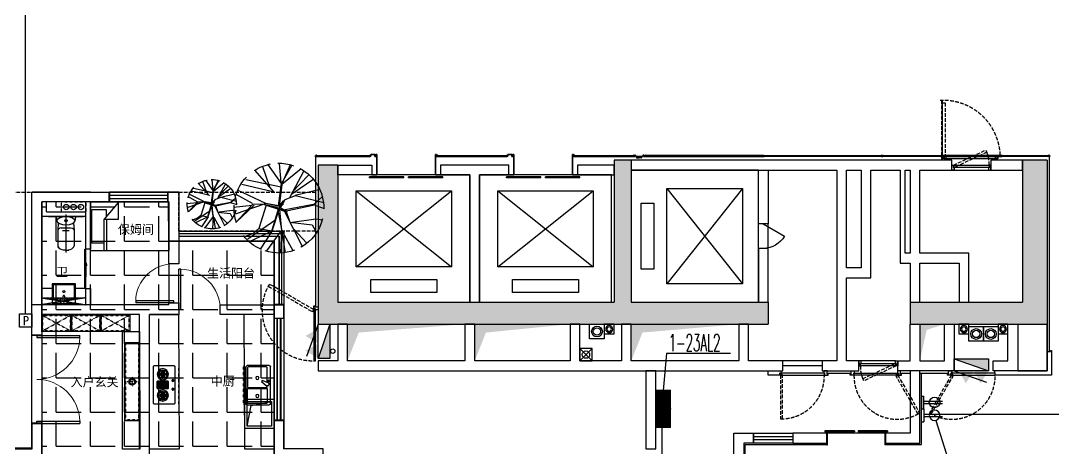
# Model space of a CAD drawing. Extents: x -284868 to 304789, y -137694 to 137894.
# Drawn here: x 62690 to 83798, y -21180 to -12440 of the extents above; entities that cross this region are included whole.
import ezdxf
from ezdxf.enums import TextEntityAlignment as Align

# ---------------------------------------------------------------- set-up
doc = ezdxf.new("R2010")
doc.units = 0
for name, pattern in [('AX-COMP-140B（200）$0$1#comfort_plan$0$DASH', [0.35, 0.25, -0.1]), ('AX-COMP-140B（200）$0$DASH', [0.35, 0.25, -0.1]), ('AX-CORE160-Fur$0$DASH', [0.35, 0.25, -0.1]), ('DASH', [0.35, 0.25, -0.1])]:
    doc.linetypes.add(name, pattern=pattern)
doc.layers.get('0').update_dxf_attribs({"linetype": 'CONTINUOUS'})
for name, color, linetype in [('0-墙', 4, 'CONTINUOUS'), ('0-底图', 251, 'CONTINUOUS'), ('0-建筑柱体', 251, 'CONTINUOUS'), ('0-消防栓(给排水)', 9, 'CONTINUOUS'), ('0-电梯', 3, 'CONTINUOUS'), ('0-窗', 11, 'CONTINUOUS'), ('0-非设计区域', 251, 'CONTINUOUS'), ('EM-插座', 240, 'CONTINUOUS'), ('EQUIP-箱柜', 3, 'CONTINUOUS'), ('P-完成面', 42, 'CONTINUOUS'), ('P-平面家具', 3, 'CONTINUOUS'), ('P-平面栏杆', 3, 'CONTINUOUS'), ('P-平面植物', 251, 'CONTINUOUS'), ('P-门扇', 6, 'CONTINUOUS'), ('TEXT_照明_回路标注', 41, 'CONTINUOUS'), ('WIRE-照明', 130, 'CONTINUOUS')]:
    doc.layers.add(name, color=color, linetype=linetype)
doc.styles.add('20091229Typical Floor GP$0$宋体', font='', dxfattribs={"height": 2.5})
doc.styles.add('_TCH_DYN', font='')
doc.styles.add('_TEL_DIM', font='SIMPLEX', dxfattribs={"width": 0.8, "height": 3.5, "bigfont": 'HZTXT'})
doc.styles.add('AX-COMP-140B（200）$0$zz-0', font='')
doc.styles.add('HZ_e', font='simplex.shx', dxfattribs={"width": 0.8, "bigfont": 'hztxt.shx'})
doc.styles.add('宋体', font='')
doc.styles.get('20091229Typical Floor GP$0$宋体').set_extended_font_data('SimSun')
doc.styles.get('_TCH_DYN').set_extended_font_data('SimSun')
doc.styles.get('AX-COMP-140B（200）$0$zz-0').set_extended_font_data('SimHei')
doc.styles.get('宋体').set_extended_font_data('SimSun')

# ---------------------------------------------------------------- blocks, each defined once
blk = doc.blocks.new('*U154')
for p, q in [((-600, 280), (350, 280)), ((-600, 280), (-600, -70)), ((-200, 206), (-200, 237)), ((-200, 237), (-190, 237)), ((-190, 206), (-190, 237)), ((-60, 206), (-60, 237)), ((-50, 237), (-60, 237)), ((-50, 206), (-50, 237)), ((350, 280), (350, -70)), ((-140, 150), (-355, 150)), ((-355, 150), (-355, -150)), ((-200, 206), (-232, 206)), ((-232, 206), (-232, 196)), ((-200, 196), (-232, 196)), ((-200, 196), (-200, 165)), ((-200, 165), (-190, 165)), ((-190, 206), (-159, 206)), ((-190, 196), (-159, 196)), ((-190, 196), (-190, 165)), ((-159, 206), (-159, 196)), ((105, 150), (-110, 150)), ((-60, 206), (-91, 206)), ((-91, 206), (-91, 196)), ((-60, 196), (-91, 196)), ((-60, 196), (-60, 165)), ((-50, 165), (-60, 165)), ((-50, 206), (-18, 206)), ((-50, 196), (-18, 196)), ((-50, 196), (-50, 165)), ((-18, 206), (-18, 196)), ((105, -150), (105, 150)), ((-600, -70), (-375, -70)), ((-355, -150), (105, -150)), ((125, -70), (350, -70))]:
    blk.add_line(p, q)
at = {"linetype": 'AX-COMP-140B（200）$0$1#comfort_plan$0$DASH'}
for p, q in [((350, 130), (-600, 280)), ((-600, 130), (350, 280)), ((350, 130), (-600, 130))]:
    blk.add_line(p, q, dxfattribs=at)
at = {"linetype": 'AX-COMP-140B（200）$0$DASH'}
for p, q in [((-139, 96), (-139, 205)), ((-111, 205), (-111, 96))]:
    blk.add_line(p, q, dxfattribs=at)
blk.add_lwpolyline([(-375, -170), (125, -170), (125, 250), (-375, 250)], close=True)
blk.add_circle((-125, -2), 21.4)
for centre, start, end in [((-195, 201), 107.0027, 162.9973), ((-195, 201), 197.0027, 252.9973), ((-195, 201), 17.0027, 72.9973), ((-195, 201), 287.0027, 342.9973), ((-55, 201), 107.0027, 162.9973), ((-55, 201), 197.0027, 252.9973), ((-55, 201), 17.0027, 72.9973), ((-55, 201), 287.0027, 342.9973)]:
    blk.add_arc(centre, 17.1, start, end, dxfattribs=at)
for centre, radius, start, end in [((-125, 201), 20, 315.9573, 224.0427), ((-125, 205), 14.4, 0, 180), ((-125, 94), 14.5, 173.574, 6.426)]:
    blk.add_arc(centre, radius, start, end)
blk = doc.blocks.new('SERGSERGSERG')
for points in [[(0, -600), (0, 0), (600, 0), (600, -600)], [(50, -550), (50, -50), (550, -50), (550, -550)]]:
    blk.add_lwpolyline(points, close=True)
blk.add_lwpolyline([(50, -550), (133, -130), (550, -50)])
blk = doc.blocks.new('1110000110023AX-COMP-140B（200）$0$111110111022110811071652CDX卫生间立管047060')
at = {"linetype": 'AX-COMP-140B（200）$0$1#comfort_plan$0$DASH', "ltscale": 0.2}
for p, q in [((-250, 105), (250, 105)), ((-250, 105), (-250, -95)), ((250, 105), (250, -95)), ((-250, -95), (250, -95))]:
    blk.add_line(p, q, dxfattribs=at)
for centre in [(-150, 0), (0, 0), (150, 0)]:
    blk.add_circle(centre, 55)
blk = doc.blocks.new('*U316')
for p, q in [((600, 80), (600, 280)), ((700, -20), (700, 280)), ((600, 80), (-200, 80)), ((-200, -20), (700, -20))]:
    blk.add_line(p, q)
at = {"extrusion": (0, 0, -1), "zscale": -1}
blk.add_blockref('1110000110023AX-COMP-140B（200）$0$111110111022110811071652CDX卫生间立管047060', (-50, 175), dxfattribs=at)
blk = doc.blocks.new('*U160')
for p, q in [((-375, 280), (375, 280)), ((-175, -351), (-175, -385)), ((0, -440), (-60, -440)), ((0, -440), (60, -440))]:
    blk.add_line(p, q)
at = {"ltscale": 10}
for p, q in [((-208, 269), (-194, 185)), ((-198, 280), (198, 280)), ((0, 327), (0, -496)), ((208, 269), (194, 185)), ((-166, 145), (-175, -11)), ((-100, 40), (100, 40)), ((0, 26), (0, -64)), ((166, 145), (175, -11)), ((-175, -12), (-175, -351)), ((-72, -19), (72, -19)), ((-44, -19), (44, -19)), ((175, -12), (175, -351))]:
    blk.add_line(p, q, dxfattribs=at)
for points in [[(-175, -385, 10, 0, 0), (-175, -297, 10, 10, 0)], [(175, -385, 10, 0, 0), (175, -297, 10, 10, 0)]]:
    blk.add_lwpolyline(points, format="xyseb")
blk.add_circle((0, 191), 22.8, dxfattribs=at)
for centre, start, end in [((-198, 270), 90, 184.8886), ((198, 270), 355.1114, 90)]:
    blk.add_arc(centre, 10.4, start, end, dxfattribs=at)
at = {"ltscale": 10, "extrusion": (0, 0, -1)}
for centre, major_axis, ratio, start_param, end_param in [((0, 191), (195, 0), 0.456392, 3.141593, 6.283185), ((1, -12), (-175, 3), 0.369842, 2.169272, 3.218057)]:
    blk.add_ellipse(centre, major_axis=major_axis, ratio=ratio, start_param=start_param, end_param=end_param, dxfattribs=at)
at = {"ltscale": 10}
for centre, major_axis, ratio, start_param, end_param in [((0, 191), (195, 0), 0.456392, 3.141593, 6.283185), ((-1, -12), (175, 3), 0.369842, 2.169272, 3.218057), ((0, -351), (-175, 0), 0.507463, 0, 3.141593)]:
    blk.add_ellipse(centre, major_axis=major_axis, ratio=ratio, start_param=start_param, end_param=end_param, dxfattribs=at)
blk = doc.blocks.new('*U169')
at = {"linetype": 'AX-CORE160-Fur$0$DASH', "ltscale": 0.2}
for p, q in [((20, -330), (580, -20)), ((20, -20), (580, -330)), ((620, -330), (1180, -20)), ((620, -20), (1180, -330)), ((1220, -330), (1780, -20)), ((1220, -20), (1780, -330))]:
    blk.add_line(p, q, dxfattribs=at)
for points in [[(0, 0), (600, 0), (600, -350), (0, -350)], [(600, 0), (1200, 0), (1200, -350), (600, -350)], [(1200, 0), (1800, 0), (1800, -350), (1200, -350)]]:
    blk.add_lwpolyline(points, close=True)
for points in [[(20, -20), (580, -20), (580, -330), (20, -330)], [(620, -20), (1180, -20), (1180, -330), (620, -330)], [(1220, -20), (1780, -20), (1780, -330), (1220, -330)]]:
    blk.add_lwpolyline(points, close=True, dxfattribs=at)
blk = doc.blocks.new('*U170')
blk.add_lwpolyline([(0, 0), (1600, 0), (1600, -300), (0, -300)], close=True)
at = {"linetype": 'AX-CORE160-Fur$0$DASH', "ltscale": 0.2}
blk.add_lwpolyline([(20, -20), (1580, -20), (1580, -280), (20, -280)], close=True, dxfattribs=at)
at = {"linetype": 'AX-CORE160-Fur$0$DASH', "ltscale": 0.1}
for points in [[(700, -150), (900, -150)], [(700, -150), (900, -150)], [(800, -50), (800, -250)]]:
    blk.add_lwpolyline(points, dxfattribs=at)
for radius in [70, 50]:
    blk.add_circle((800, -150), radius)
blk = doc.blocks.new('AX-COMP-140B（200）$0$111110111022110811071652CDX双盆洗菜盆')
for p, q in [((-400, 75), (-400, 525)), ((-375, 550), (375, 550)), ((76, 366), (-10, 471)), ((14, 518), (-3, 508)), ((50, 505), (98, 379)), ((400, 525), (400, 75)), ((98, 379), (76, 366)), ((-375, 50), (375, 50)), ((363, 50), (-363, 50))]:
    blk.add_line(p, q)
at = {"linetype": 'AX-COMP-140B（200）$0$DASH', "ltscale": 0.3}
blk.add_line((-400, 0), (400, 0), dxfattribs=at)
blk.add_lwpolyline([(-68, 482), (-349, 482, 0.414214), (-374, 457), (-374, 106, 0.414214), (-349, 81), (-68, 81)], format="xyb", close=True)
blk.add_lwpolyline([(59, 482), (351, 482, -0.414214), (376, 457), (376, 104, -0.414214), (351, 79), (-47, 79), (-47, 482), (-15, 482)], format="xyb")
for centre, radius in [((87, 515), 17.5), ((-219, 283), 31.2), ((149, 281), 31.2)]:
    blk.add_circle(centre, radius)
for centre, start, end in [((-375, 525), 90, 180), ((9, 486), 120, 219.4623), ((27, 496), 20.5377, 120), ((375, 525), 0, 90), ((-375, 75), 180, 270), ((375, 75), 270, 0)]:
    blk.add_arc(centre, 25, start, end)
blk = doc.blocks.new('*U130')
blk.add_blockref('AX-COMP-140B（200）$0$111110111022110811071652CDX双盆洗菜盆', (0, -525))
blk = doc.blocks.new('AX-COMP-140B（200）$0$111110111022110811071652CDX双头炉灶')
for points in [[(-108, 120, 1), (-108, 117, 1)], [(-101, 132, 1), (-104, 132, 1)], [(102, 133, 1), (102, 130, 1)], [(109, 119, 1), (106, 119, 1)]]:
    blk.add_hatch(color=256).paths.add_polyline_path(points)
for p, q in [((-74, 424), (74, 424)), ((-303, 375), (-239, 338)), ((-303, 276), (-239, 313)), ((-243, 341), (-298, 373)), ((-243, 311), (-298, 279)), ((-297, 336), (-297, 316)), ((-290, 367), (-290, 284)), ((-259, 406), (-259, 406)), ((-259, 406), (-239, 406)), ((-259, 399), (-175, 399)), ((-259, 253), (-175, 253)), ((-259, 245), (-239, 245)), ((-239, 349), (-226, 356)), ((-230, 335), (-239, 349)), ((-230, 316), (-239, 303)), ((-226, 295), (-239, 303)), ((-225, 339), (-232, 352)), ((-225, 312), (-232, 299)), ((-219, 341), (-226, 356)), ((-219, 310), (-226, 295)), ((-217, 356), (-217, 419)), ((-217, 295), (-217, 232)), ((-203, 332), (-186, 333)), ((-203, 319), (-186, 318)), ((-201, 326), (-186, 326)), ((-175, 406), (-195, 406)), ((-131, 375), (-195, 338)), ((-131, 276), (-195, 313)), ((-175, 245), (-195, 245)), ((-191, 341), (-136, 373)), ((-191, 311), (-136, 279)), ((-186, 333), (-186, 318)), ((-175, 245), (-175, 245)), ((-144, 367), (-144, 284)), ((-137, 336), (-137, 316)), ((-74, 422), (74, 422)), ((-74, 400), (74, 400)), ((-74, 398), (74, 398)), ((-74, 377), (74, 377)), ((-74, 375), (74, 375)), ((-74, 354), (74, 354)), ((-74, 351), (74, 351)), ((-74, 330), (74, 330)), ((-74, 328), (74, 328)), ((-74, 307), (74, 307)), ((-74, 305), (74, 305)), ((-74, 283), (74, 283)), ((-74, 281), (74, 281)), ((-74, 260), (74, 260)), ((-74, 258), (74, 258)), ((-74, 236), (74, 236)), ((-74, 234), (74, 234)), ((131, 375), (195, 338)), ((131, 276), (195, 313)), ((191, 341), (136, 373)), ((191, 311), (136, 279)), ((137, 336), (137, 316)), ((144, 367), (144, 284)), ((175, 406), (195, 406)), ((259, 399), (175, 399)), ((259, 253), (175, 253)), ((175, 245), (175, 245)), ((175, 245), (195, 245)), ((186, 333), (186, 318)), ((203, 332), (186, 333)), ((201, 326), (186, 326)), ((203, 319), (186, 318)), ((217, 356), (217, 419)), ((217, 295), (217, 232)), ((219, 341), (226, 356)), ((219, 310), (226, 295)), ((225, 339), (232, 352)), ((225, 312), (232, 299)), ((239, 349), (226, 356)), ((226, 295), (239, 303)), ((230, 335), (239, 349)), ((230, 316), (239, 303)), ((259, 406), (239, 406)), ((303, 375), (239, 338)), ((303, 276), (239, 313)), ((259, 245), (239, 245)), ((243, 341), (298, 373)), ((243, 311), (298, 279)), ((259, 406), (259, 406)), ((290, 367), (290, 284)), ((297, 336), (297, 316))]:
    blk.add_line(p, q)
at = {"linetype": 'AX-COMP-140B（200）$0$DASH', "ltscale": 0.3}
blk.add_line((386, 0), (-386, 0), dxfattribs=at)
for points in [[(-365, 75, -0.414214), (-386, 96), (-386, 504, -0.414214), (-365, 525), (365, 525, -0.414214), (386, 504), (386, 96, -0.414214), (365, 75)], [(-77, 429, -0.414214), (-60, 446), (60, 446, -0.414214), (77, 429), (77, 229, -0.414214), (60, 212), (-60, 212, -0.414214), (-77, 229)], [(-74, 429, -0.414214), (-60, 444), (60, 444, -0.414214), (74, 429), (74, 229, -0.414214), (60, 214), (-60, 214, -0.414214), (-74, 229)], [(-91, 101), (-91, 136, -1), (-87, 136), (-87, 101, -1)], [(91, 101), (91, 136, 1), (87, 136), (87, 101, 1)]]:
    blk.add_lwpolyline(points, format="xyb", close=True)
at = {"const_width": 1.04}
for points in [[(-243, 341), (-298, 373)], [(-243, 311), (-298, 279)], [(-217, 356), (-217, 419)], [(-217, 295), (-217, 232)], [(-191, 341), (-136, 373)], [(-191, 311), (-136, 279)], [(191, 341), (136, 373)], [(191, 311), (136, 279)], [(217, 356), (217, 419)], [(217, 295), (217, 232)], [(243, 341), (298, 373)], [(243, 311), (298, 279)]]:
    blk.add_lwpolyline(points, dxfattribs=at)
for points in [[(-217, 341, -1), (-217, 310, -1), (-217, 341, -1)], [(217, 341, 1), (217, 310, 1), (217, 341, 1)]]:
    blk.add_lwpolyline(points, format="xyb", dxfattribs=at)
for centre, radius in [((-217, 326), 114), ((-217, 326), 112), ((217, 326), 114), ((217, 326), 112), ((-217, 326), 52.1), ((-217, 326), 41.7), ((-217, 326), 38.6), ((-217, 326), 35.4), ((-217, 326), 15.6), ((217, 326), 52.1), ((217, 326), 41.7), ((217, 326), 38.6), ((217, 326), 35.4), ((217, 326), 15.6), ((-89, 119), 20.6), ((-108, 119), 1.53), ((-102, 132), 1.53), ((89, 119), 20.6), ((102, 132), 1.53), ((108, 119), 1.53)]:
    blk.add_circle(centre, radius)
for centre, radius, start, end in [((-259, 367), 38.6, 90, 180), ((-285, 369), 12.6, 189.6676, 246.0824), ((-288, 336), 9.33, 102.564, 181.686), ((-288, 315), 9.33, 178.3139, 257.436), ((-285, 282), 12.6, 113.9176, 170.3324), ((-259, 284), 38.6, 180, 270), ((-259, 367), 31.3, 90, 180), ((-259, 284), 31.3, 180, 270), ((-239, 397), 9.33, 12.564, 91.6861), ((-224, 338), 17.8, 95.7306, 144.2694), ((-224, 313), 17.8, 215.7306, 264.2694), ((-239, 255), 9.33, 268.3139, 347.436), ((-195, 397), 9.33, 88.3139, 167.436), ((-195, 255), 9.33, 192.564, 271.6861), ((-202, 326), 17.8, 335.7306, 24.2694), ((-175, 367), 38.6, 0, 90), ((-175, 367), 31.3, 0, 90), ((-175, 284), 31.3, 270, 0), ((-175, 284), 38.6, 270, 0), ((-149, 369), 12.6, 293.9176, 350.3324), ((-146, 336), 9.33, 358.314, 77.436), ((-146, 315), 9.33, 282.564, 1.6861), ((-149, 282), 12.6, 9.6676, 66.0824), ((175, 367), 38.6, 90, 180), ((149, 369), 12.6, 189.6676, 246.0824), ((146, 336), 9.33, 102.564, 181.686), ((146, 315), 9.33, 178.3139, 257.436), ((149, 282), 12.6, 113.9176, 170.3324), ((175, 284), 38.6, 180, 270), ((175, 367), 31.3, 90, 180), ((175, 284), 31.3, 180, 270), ((202, 326), 17.8, 155.7306, 204.2694), ((195, 397), 9.33, 12.564, 91.6861), ((195, 255), 9.33, 268.3139, 347.436), ((224, 338), 17.8, 35.7306, 84.2694), ((224, 313), 17.8, 275.7306, 324.2694), ((239, 397), 9.33, 88.3139, 167.436), ((239, 255), 9.33, 192.564, 271.6861), ((259, 367), 38.6, 0, 90), ((259, 367), 31.3, 0, 90), ((259, 284), 31.3, 270, 0), ((259, 284), 38.6, 270, 0), ((285, 369), 12.6, 293.9176, 350.3324), ((288, 336), 9.33, 358.314, 77.436), ((288, 315), 9.33, 282.564, 1.6861), ((285, 282), 12.6, 9.6676, 66.0824), ((-89, 119), 16.3, 97.4942, 262.5058), ((-89, 119), 16.3, 277.4942, 82.5058), ((89, 119), 16.3, 97.4942, 262.5058), ((89, 119), 16.3, 277.4942, 82.5058)]:
    blk.add_arc(centre, radius, start, end)
at = {"style": 'AX-COMP-140B（200）$0$zz-0', "flags": 9}
for tag in ['YSIZE', 'XSIZE']:
    blk.add_attdef(tag, (0, 525), '', height=0.533, dxfattribs=at)
blk = doc.blocks.new('*U128')
blk.add_blockref('AX-COMP-140B（200）$0$111110111022110811071652CDX双头炉灶', (0, -525))
blk = doc.blocks.new('$plan$00002359')
for p, q in [((157, -346), (157, -26)), ((157, -27), (846, -27)), ((846, -27), (846, -400)), ((0, -346), (645, -346)), ((645, -403), (0, -403)), ((996, -710), (645, -346)), ((645, -346), (645, -710)), ((846, -400), (697, -400)), ((645, -710), (996, -710))]:
    blk.add_line(p, q)
blk.add_lwpolyline([(1000, -2000), (0, -2000), (0, 0), (1000, 0)], close=True)
blk = doc.blocks.new('$WINLIB2D$00000001')
for points in [[(-0.5, 0.5), (-0.5, -0.5)], [(-0.5, 0.5), (0.5, 0.5)], [(0.5, -0.5), (0.5, 0.5)], [(0.5, 0.167), (-0.5, 0.167)], [(0.5, -0.167), (-0.5, -0.167)], [(-0.5, -0.5), (0.5, -0.5)]]:
    blk.add_lwpolyline(points)
blk = doc.blocks.new('$DorLib2D$00000129')
at = {"linetype": 'Continuous'}
for p, q in [((-0.5, 0.545), (-0.5, 0.687)), ((-0.5, 0.687), (0.5, 0.687)), ((0.5, 0.545), (-0.5, 0.545)), ((-0.5, 0.5), (-0.5, 0.545)), ((0.5, 0.687), (0.5, 0.545)), ((0.5, 0.5), (0.5, 0.545)), ((-0.2, 0.437), (0.158, 0.437)), ((0.08, 0.341), (0.08, 0.437)), ((0.158, 0.437), (0.08, 0.341))]:
    blk.add_line(p, q, dxfattribs=at)
blk = doc.blocks.new('$DorLib2D$00000001')
for p, q in [((0.45, 0.975), (0.5, 0.975)), ((0.45, 0), (0.45, 0.975)), ((0.5, 0), (0.5, 0.975)), ((0.5, 0), (0.45, 0))]:
    blk.add_line(p, q)
at = {"lineweight": 13}
blk.add_arc((0.475, 0), 0.975, 91.4693, 180, dxfattribs=at)
blk = doc.blocks.new('$DorLib2D$00000002')
for p, q in [((-0.5, 0), (-0.5, 0.4875)), ((-0.475, 0.4875), (-0.5, 0.4875)), ((-0.475, 0), (-0.475, 0.4875)), ((0.475, 0), (0.475, 0.4875)), ((0.475, 0.4875), (0.5, 0.4875)), ((0.5, 0), (0.5, 0.4875)), ((-0.5, 0), (-0.475, 0)), ((0.5, 0), (0.475, 0))]:
    blk.add_line(p, q)
at = {"lineweight": 13}
for centre, start, end in [((-0.4875, 0), 0, 88.53072), ((0.4875, 0), 91.46928, 180)]:
    blk.add_arc(centre, 0.4875, start, end, dxfattribs=at)
blk = doc.blocks.new('vrthr')
for p, q in [((213247, 282360), (212048, 282358)), ((212048, 279853), (212048, 282358)), ((213247, 282360), (213631, 282360)), ((213631, 282360), (213631, 282160)), ((214831, 282163), (214831, 282363)), ((214831, 282363), (215048, 282363)), ((215048, 282363), (215048, 280896)), ((213148, 282160), (212248, 282158)), ((212248, 279853), (212248, 282158)), ((213148, 281191), (213148, 282160)), ((213248, 282160), (213248, 281191)), ((213631, 282160), (213248, 282160)), ((214848, 282163), (214831, 282163)), ((214848, 280896), (214848, 282163)), ((213248, 281191), (213148, 281191)), ((215048, 280896), (214848, 280896)), ((213148, 280058), (213148, 280391)), ((213148, 280391), (213248, 280391)), ((213248, 280391), (213248, 280058)), ((214348, 280058), (212048, 280058)), ((212048, 279853), (212048, 280058)), ((213248, 280058), (213148, 280058)), ((214848, 280058), (214348, 280058)), ((214848, 280058), (214848, 280096)), ((214848, 280096), (215048, 280096)), ((215048, 280096), (215048, 280058)), ((215048, 280058), (215048, 279858)), ((215898, 279858), (215898, 280058)), ((215898, 280058), (217198, 280058)), ((212048, 279433), (212048, 279853)), ((214248, 279858), (212248, 279858)), ((212248, 279853), (212248, 279858)), ((212248, 279853), (212248, 279433)), ((214248, 277106), (214248, 279858)), ((214448, 276906), (214448, 279858)), ((214948, 279858), (214448, 279858)), ((215048, 279858), (214948, 279858)), ((216998, 279858), (215898, 279858)), ((212248, 279433), (212048, 279433)), ((212048, 277633, 0), (212048, 279433, 0)), ((212048, 277108), (212048, 277633)), ((212048, 277633), (212248, 277633)), ((212248, 277633), (212248, 277108))]:
    blk.add_line(p, q)
at = {"linetype": 'Continuous'}
for p, q in [((214848, 280896, 0), (214848, 280096, 0)), ((217198, 280058), (217198, 279779)), ((216998, 279779), (216998, 279858)), ((217198, 279779), (216998, 279779)), ((216998, 277008), (216998, 277696)), ((216998, 277696), (217198, 277696)), ((217198, 277696), (217198, 277108))]:
    blk.add_line(p, q, dxfattribs=at)
at = {"elevation": 0}
for points in [[(215048, 281563), (217198, 281562), (217198, 280058)], [(215048, 281513), (217148, 281512), (217148, 280058)], [(215048, 281463), (217098, 281462), (217098, 280058)], [(215048, 281363), (216998, 281362), (216998, 280058)], [(215041, 279858), (215054, 277106), (214448, 277106), (214448, 279858), (215048, 279858)], [(216997, 279858), (216997, 277106), (216397, 277106), (216384, 279858)]]:
    blk.add_lwpolyline(points, dxfattribs=at)
blk.add_lwpolyline([(213896, 279509), (214246, 279509), (214251, 277106), (213901, 277106)], close=True, dxfattribs=at)
for name, p, xscale, yscale, zscale, rotation in [('$WINLIB2D$00000001', (214231, 282262), 1200.000000000006, 200.0000000000007, 1200.000000000006, 180.1104236454829), ('$DorLib2D$00000129', (213198, 280791), 800.0000000000043, 100.0000000000005, 800.0000000000043, 90), ('$WINLIB2D$00000001', (217098, 278737), 2082.780918128163, 200.0000000000011, -2082.780918128163, 269.999717472706), ('$DorLib2D$00000002', (212148, 278533), -1800, 1800, 1800, 270.0000880478415)]:
    blk.add_blockref(name, p, dxfattribs=dict(xscale=xscale, yscale=yscale, zscale=zscale, rotation=rotation))
at = {"xscale": -1}
blk.add_blockref('*U316', (212948, 281880, 0), dxfattribs=at)
at = {"yscale": 0.8000354313272308, "rotation": 90}
blk.add_blockref('$plan$00002359', (213248, 281160, 0), dxfattribs=at)
at = {"extrusion": (-6.03939e-06, -1.06319e-19, 1), "xscale": 0.9500000000000007, "yscale": 0.9500000000000007, "zscale": 0.9500000000000007, "rotation": 359.9943994605343}
blk.add_blockref('*U160', (212743, 281594, -1), dxfattribs=at)
at = {"linetype": 'Continuous', "xscale": -800.0000000000043, "yscale": 800.0000000000043, "zscale": 800, "rotation": 90}
blk.add_blockref('$DorLib2D$00000001', (214948, 280496), dxfattribs=at)
at = {"linetype": 'Continuous', "xscale": -850, "yscale": 850, "zscale": 850}
blk.add_blockref('$DorLib2D$00000001', (215473, 279958), dxfattribs=at)
at = {"extrusion": (6.03939e-06, 1.06776e-19, 1), "xscale": 0.9500000000000001, "yscale": 0.9500000000000001, "zscale": 0.9500000000000001, "rotation": 179.9943994605339}
blk.add_blockref('*U154', (212580, 280324, 1), dxfattribs=at)
at = {"extrusion": (-6.03939e-06, -5.87203e-20, 1), "rotation": 0.02052867424478329}
blk.add_blockref('*U169', (212250, 279858, -1), dxfattribs=at)
at = {"extrusion": (-9.31736e-20, 6.03939e-06, 1), "rotation": 270.0205286742448}
blk.add_blockref('*U170', (214247, 279284, 2), dxfattribs=at)
at = {"extrusion": (2.11758e-20, 6.03939e-06, -1), "zscale": -1, "rotation": 269.9809295868919}
blk.add_blockref('*U128', (-214524, 278421, 2), dxfattribs=at)
at = {"extrusion": (4.06576e-20, -6.03939e-06, -1), "zscale": -1, "rotation": 89.98092958689192}
blk.add_blockref('*U130', (-216898, 278414, -2), dxfattribs=at)
blk.add_blockref('SERGSERGSERG', (216397, 278128, 0))
at = {"style": '_TCH_DYN'}
for s, p in [('保姆间', (213805, 281505, 0)), ('卫', (212541, 280639, 0)), ('生活阳台', (215627, 280613, 0)), ('入户玄关', (212837, 278388, 0)), ('中厨', (215702, 278406, 0))]:
    blk.add_text(s, height=180, dxfattribs=at).set_placement(p)
blk = doc.blocks.new('213r5467')
for p, q in [((-90909, -260063), (-90909, -260326)), ((-89559, -260063), (-90909, -260063)), ((-89559, -260326), (-89559, -260063)), ((-90909, -260326), (-89559, -260326)), ((-91209, -260588), (-91209, -262138)), ((-89259, -260588), (-91209, -260588)), ((-91209, -260588), (-89259, -262138)), ((-91209, -262138), (-89259, -260588)), ((-89259, -262138), (-89259, -260588)), ((-91209, -262138), (-89259, -262138))]:
    blk.add_line(p, q)
blk.add_lwpolyline([(-88884, -262463), (-91584, -262463), (-91584, -259863), (-88884, -259863), (-88884, -262463)])
blk = doc.blocks.new('sgASGHHHH')
for points in [[(-102996, -917724), (-102996, -920624), (-102879, -920774), (-102646, -920624), (-102646, -917724)], [(-94646, -917724), (-94646, -920624), (-94146, -921074), (-94146, -917724)], [(-109046, -917824), (-109046, -921074), (-108646, -920624), (-108646, -917824)], [(-108646, -920624), (-109046, -921074), (-102996, -921074), (-102879, -920774), (-102996, -920624)], [(-102879, -920774), (-102996, -921074), (-99846, -921074), (-99846, -920624), (-102646, -920624)], [(-96946, -921074), (-94146, -921074), (-94646, -920624), (-96946, -920624)]]:
    blk.add_hatch(color=256).paths.add_polyline_path(points)
at = {"color": 4}
for p, q in [((-102996, -917724), (-102996, -920624)), ((-102646, -917724), (-102996, -917724)), ((-102646, -917724), (-102646, -920624)), ((-94646, -917724), (-94646, -920624)), ((-94146, -917724), (-94646, -917724)), ((-94146, -917724), (-94146, -921074)), ((-109046, -917824), (-109046, -921074)), ((-108646, -917824), (-109046, -917824)), ((-108646, -917824), (-108646, -920624)), ((-108646, -920624), (-102996, -920624)), ((-102646, -920624), (-99846, -920624)), ((-99846, -920624), (-99846, -921074)), ((-96946, -920624), (-94646, -920624)), ((-96946, -920624), (-96946, -921074)), ((-109046, -921074), (-102996, -921074)), ((-102996, -921074), (-99846, -921074)), ((-96946, -921074), (-94146, -921074))]:
    blk.add_line(p, q, dxfattribs=at)
blk = doc.blocks.new('A$C10332E08')
for p, q in [((250, 0), (0, 250)), ((250, 250), (0, 0))]:
    blk.add_line(p, q)
blk.add_lwpolyline([(0, 250), (250, 250), (250, 0), (0, 0)], close=True)
blk = doc.blocks.new('A$C2AC726D9')
blk.add_circle((16125, -36725), 75)
at = {"xscale": -1, "rotation": 90}
blk.add_blockref('A$C10332E08', (16250, -36600), dxfattribs=at)
blk = doc.blocks.new('A$C5B4E3DF6')
for p, q in [((0, 240), (-659, 477)), ((-700, 0), (-700, 240)), ((0, 0), (-700, 240)), ((-700, 240), (0, 240)), ((0, 240), (0, 0)), ((0, 0), (-700, 0))]:
    blk.add_line(p, q)
for points in [[(-700, 240), (-541, 498), (-398, 240)], [(-398, 240), (-239, 498), (-96, 240)], [(-700, 0), (-700, 240), (0, 0)]]:
    blk.add_solid(points)
blk = doc.blocks.new('A$C2E9C7AB1')
blk.add_lwpolyline([(-200, 0), (0, 0), (0, -200), (-200, -200)], close=True)
for radius in [72.3, 45.5]:
    blk.add_circle((-100, -100), radius)
blk = doc.blocks.new('A$C1A2309B7')
blk.add_lwpolyline([(-300, 0), (0, 0), (0, -300), (-300, -300)], close=True)
for radius in [110, 75]:
    blk.add_circle((-150, -150), radius)
blk = doc.blocks.new('A$C3F6147FC')
blk.add_circle((299, -3801), 45.5)
for p, rotation in [((240, -3250), 90), ((13000, -3960), 180)]:
    blk.add_blockref('A$C5B4E3DF6', p, dxfattribs=dict(rotation=rotation))
for p in [(5850, -3250), (13599, -3300), (13899, -3300)]:
    blk.add_blockref('A$C1A2309B7', p)
at = {"xscale": -1, "rotation": 270}
for p in [(6050, -3250), (13299, -3250), (14099, -3250)]:
    blk.add_blockref('A$C2E9C7AB1', p, dxfattribs=at)
blk = doc.blocks.new('$DorLib2D$00000228')
at = {"color": 0}
blk.add_line((0.5, 0), (0, 0.866), dxfattribs=at)
blk.add_arc((0.5, 0), 1, 120, 180, dxfattribs=at)
blk = doc.blocks.new('$DORLIB2D$00000127')
at = {"color": 0}
for points in [[(-0.533, 0.795), (-0.533, 0.69)], [(-0.033, 0.795), (-0.533, 0.795)], [(-0.033, 0.795), (-0.033, 0.69)], [(0.533, 0.795), (0.033, 0.795)], [(0.033, 0.795), (0.033, 0.69)], [(0.533, 0.795), (0.533, 0.69)], [(-0.033, 0.69), (-0.533, 0.69)], [(0.533, 0.69), (0.033, 0.69)], [(0.5, 0.5), (-0.5, 0.5)]]:
    blk.add_lwpolyline(points, dxfattribs=at)
blk = doc.blocks.new('A$C6C5C068E')
h = blk.add_hatch()
h.set_pattern_fill('ANSI32', color=256, scale=0.2, style=0)
h.set_pattern_definition([(45, (506565838.6591, 131390591.2148), (-1.3470384181604, 1.3470384181604), []), (45, (506565839.5572, 131390591.2148), (-1.3470384181604, 1.3470384181604), [])])
h.paths.add_polyline_path([(11, 11), (-4, 11), (-4, 14), (0, 14), (0, 15), (-5, 15), (-5, 10), (10, 10), (10, -5), (15, -5), (15, 0), (14, 0), (14, -4), (11, -4)])
blk.add_lwpolyline([(11, 11), (-4, 11), (-4, 14), (0, 14), (0, 15), (-5, 15), (-5, 10), (10, 10), (10, -5), (15, -5), (15, 0), (14, 0), (14, -4), (11, -4)], close=True)
blk = doc.blocks.new('A$C611527F21')
h = blk.add_hatch(color=7)
h.dxf.hatch_style = 1
h.set_gradient(color1=(255, 255, 255), color2=(255, 255, 0), tint=1, name='CYLINDER')
h.paths.add_polyline_path([(1340, -405), (1340, -380), (1320, -380), (1320, -406), (1325, -410), (1335, -410)])
for points in [[(60, -375), (60, -405), (55, -405), (55, -400), (56, -400), (56, -404), (58, -404), (58, -373), (81, -373), (81, -419), (99, -419), (99, 0), (0, 0), (0, 1), (100, 1), (100, -420), (80, -420), (80, -375), (60, -375)], [(1438, -400), (1438, -404), (1436, -404), (1436, -384), (1424, -384), (1424, -419), (1342, -419), (1342, -378), (1319, -378), (1319, -419), (1302, -419), (1302, 0), (1400, 0), (1400, 1), (1300, 1), (1300, -420), (1320, -420), (1320, -380), (1340, -380), (1340, -420), (1425, -420), (1425, -385), (1435, -385), (1435, -405), (1440, -405), (1440, -400), (1438, -400)]]:
    blk.add_lwpolyline(points)
blk.add_lwpolyline([(1340, -405), (1340, -380), (1320, -380), (1320, -406), (1325, -410), (1335, -410)], close=True)
blk = doc.blocks.new('A$C7A304ED9')
at = {"linetype": 'DASH', "ltscale": 0.1}
for p, q in [((-50, 28), (50, -2)), ((50, 28), (-50, -2))]:
    blk.add_line(p, q, dxfattribs=at)
blk.add_lwpolyline([(120, -26), (120, -32), (115, -32), (115, -2), (95, -2), (95, -32), (75, -32), (75, -2), (-75, -2), (-75, -32), (-95, -32), (-95, -2), (-115, -2), (-115, -32), (-120, -32), (-120, -26), (-119, -26), (-119, -30), (-117, -30), (-117, 0), (-94, 0), (-94, -30), (-76, -30), (-76, 0), (76, 0), (76, -30), (94, -30), (94, 0), (116, 0), (116, -30), (118, -30), (118, -26), (120, -26)])
for points in [[(-50, -2), (50, -2), (50, 28), (-50, 28)], [(-60, -6), (60, -6), (60, -2), (-60, -2)]]:
    blk.add_lwpolyline(points, close=True, dxfattribs=at)
blk = doc.blocks.new('A$C4A657766')
h = blk.add_hatch()
h.set_pattern_fill('ANSI32', color=256, scale=0.2, style=0)
h.set_pattern_definition([(45, (-14.9999, -5), (-1.34704, 1.34704), []), (45, (-14.1019, -5), (-1.34704, 1.34704), [])])
h.paths.add_polyline_path([(-11, 26), (-11, -4), (-13, -4), (-13, 0), (-15, 0), (-15, -5), (-10, -5), (-10, 25), (10, 25), (10, -5), (15, -5), (15, 0), (13, 0), (13, -4), (11, -4), (11, 26)])
blk.add_lwpolyline([(-11, 26), (-11, -4), (-13, -4), (-13, 0), (-15, 0), (-15, -5), (-10, -5), (-10, 25), (10, 25), (10, -5), (15, -5), (15, 0), (13, 0), (13, -4), (11, -4), (11, 26), (-11, 26)])
blk = doc.blocks.new('A$C67A6433D')
at = {"linetype": 'DASH', "ltscale": 0.03}
blk.add_wipeout([(31, 0), (-28, 0), (-28, 26), (31, 26)], dxfattribs=at)
for p, q in [((-26, 20), (-23, 19)), ((-25, 13), (-19, 4)), ((-21, 19), (-9, 16)), ((-20, 2), (-20, 0)), ((-19, 13), (-12, 3)), ((-18, 11), (-7, 9)), ((-16, 8), (-6, 8)), ((-16, 3), (0, 3)), ((-13, 24), (-13, 26)), ((-12, 23), (-12, 25)), ((-12, 25), (0, 25)), ((-9, 16), (-9, 21)), ((-9, 12), (-9, 21)), ((-1, 4), (-8, 10)), ((-2, 19), (-4, 14)), ((0, 9), (-3, 12)), ((30, 26), (3, 26)), ((15, 25), (3, 25)), ((3, 9), (6, 12)), ((19, 3), (3, 3)), ((4, 4), (11, 10)), ((5, 19), (7, 14)), ((19, 8), (9, 8)), ((12, 12), (12, 21)), ((23, 19), (12, 16)), ((21, 11), (12, 10)), ((22, 13), (14, 3)), ((15, 23), (15, 25)), ((16, 24), (16, 26)), ((28, 13), (21, 4)), ((23, 2), (23, 0)), ((28, 20), (25, 19))]:
    blk.add_line(p, q, dxfattribs=at)
for points in [[(0, 10), (0, 26), (-28, 26), (-28, 0), (0, 0), (0, 3)], [(3, 10), (3, 26), (31, 26), (31, 0), (3, 0), (3, 3)]]:
    blk.add_lwpolyline(points, dxfattribs=at)
for points in [[(-13, 24), (-13, 24), (-26, 24, 0.414214), (-27, 23), (-27, 2, 0.414214), (-26, 2), (-20, 2)], [(-12, 23), (-25, 23, 0.414214), (-26, 23), (-26, 17)], [(-26, 14), (-26, 5, 0.414214), (-25, 4), (-19, 4)], [(15, 23), (28, 23, -0.414214), (28, 23), (28, 17)], [(16, 24), (16, 24), (28, 24, -0.414214), (29, 23), (29, 2, -0.414214), (28, 2), (23, 2)], [(28, 14), (28, 5, -0.414214), (28, 4), (21, 4)]]:
    blk.add_lwpolyline(points, format="xyb", dxfattribs=at)
for centre in [(-22, 15), (-5, 21), (2, 6), (8, 21), (25, 15)]:
    blk.add_circle(centre, 1.99, dxfattribs=at)
for centre, radius, start, end in [((-22, 15), 3.58, 338.8563, 221.961), ((-18, 14), 1.59, 158.8563, 216.0245), ((-16, 6), 3.58, 211.8213, 270), ((-5, 21), 3.58, 334.8452, 179.1262), ((-7, 12), 1.99, 178.2525, 238.2672), ((-2, 13), 1.99, 160.8929, 232.1139), ((2, 6), 3.58, 213.0316, 326.9684), ((2, 6), 3.58, 72.8656, 107.1344), ((8, 21), 3.58, 0.8738, 205.1548), ((5, 13), 1.99, 307.8861, 19.1071), ((10, 12), 1.99, 301.7328, 1.7475), ((12, 11), 1.59, 222.3386, 280.5758), ((19, 6), 3.58, 270, 328.1787), ((25, 15), 3.58, 318.039, 201.1437), ((20, 14), 1.59, 323.9755, 21.1437)]:
    blk.add_arc(centre, radius, start, end, dxfattribs=at)
blk = doc.blocks.new('A$C250F1CE2')
at = {"color": 251, "linetype": 'DASH', "ltscale": 300}
blk.add_lwpolyline([(35, 100), (697, 409), (718, 363), (56, 55)], close=True, dxfattribs=at)
for points in [[(0, 100), (35, 100), (35, 45), (50, 45), (50, 0), (0, 0), (0, 100)], [(800, 100), (765, 100), (765, 45), (750, 45), (750, 0), (800, 0), (800, 100)]]:
    blk.add_lwpolyline(points)
blk.add_lwpolyline([(35, 100), (765, 100), (765, 50), (35, 50)], close=True)
blk.add_arc((223, 139), 543, 355.8662, 27.0076, dxfattribs=at)
blk = doc.blocks.new('yld.studio@foxmail.com-2-220')
at = {"color": 251, "ltscale": 100}
for p, q in [((8418, -110036), (8257, -109734)), ((8507, -109887), (8291, -109713)), ((8510, -109878), (8397, -109680)), ((8501, -109873), (8410, -109669)), ((8511, -109879), (8664, -109664)), ((8514, -109870), (8534, -109657)), ((8590, -109982), (8812, -109732)), ((8644, -109921), (8721, -109692)), ((8395, -109998), (8149, -109827)), ((8397, -109980), (8208, -109786)), ((8515, -109921), (8913, -109838)), ((8359, -110013), (8080, -109944)), ((8535, -110130), (8503, -109895)), ((8545, -110130), (8511, -109879)), ((8608, -109974), (8958, -109892)), ((8688, -110105), (9004, -109954)), ((8356, -110014), (8038, -110094)), ((8157, -110124), (8049, -110024)), ((8472, -110062), (8356, -110014)), ((8522, -110155), (8472, -110062)), ((8545, -110130), (8475, -110064)), ((8489, -110076), (8537, -110154)), ((8539, -110136), (8489, -110076)), ((8839, -110106), (9019, -110004)), ((8156, -110118), (8032, -110162)), ((8472, -110173), (8156, -110112)), ((8461, -110186), (8157, -110124)), ((8477, -110193), (8278, -110593)), ((8463, -110185), (8418, -110316)), ((8471, -110195), (8418, -110316)), ((8446, -110200), (8538, -110165)), ((8522, -110155), (8463, -110185)), ((8532, -110173), (8471, -110195)), ((8538, -110152), (8489, -110108)), ((8558, -110164), (8510, -110410)), ((8510, -110410), (8532, -110173)), ((8707, -110117), (8538, -110152)), ((8538, -110165), (8622, -110416)), ((8670, -110104), (8539, -110136)), ((8545, -110130), (8688, -110105)), ((8545, -110165), (8559, -110149)), ((8622, -110416), (8545, -110165)), ((8683, -110125), (8558, -110164)), ((8559, -110149), (8707, -110117)), ((8683, -110125), (8768, -110384)), ((8693, -110113), (8837, -110115)), ((8695, -110109), (9031, -110225)), ((8818, -110125), (9019, -110314)), ((9019, -110314), (8837, -110115)), ((8841, -110126), (9052, -110150)), ((8125, -110278), (8052, -110289)), ((8391, -110315), (8125, -110278)), ((8418, -110316), (8167, -110346)), ((8575, -110290), (8890, -110505)), ((8167, -110346), (8117, -110439)), ((8374, -110394), (8230, -110546)), ((8500, -110424), (8385, -110631)), ((8507, -110429), (8471, -110654)), ((8511, -110404), (8680, -110638)), ((8511, -110406), (8525, -110657)), ((8771, -110386), (8616, -110412)), ((8616, -110412), (8753, -110617)), ((8622, -110415), (8875, -110536)), ((8768, -110384), (8831, -110442)), ((8831, -110442), (8920, -110477))]:
    blk.add_line(p, q, dxfattribs=at)
for start, end in [(117.8667, 180.7636), (88.6766, 109.1318), (56.9006, 79.3688), (15.425, 43.7388), (340.9435, 3.7139), (193.5797, 240.7292), (292.8624, 322.3567), (249.5801, 287.9773)]:
    blk.add_arc((8541, -110157), 504, start, end, dxfattribs=at)
blk = doc.blocks.new('A$C55573B10')
at = {"ltscale": 5}
blk.add_lwpolyline([(0, 1.152), (1.097, 1.152), (1.097, 0), (0, 0)], close=True, dxfattribs=at)
at = {"style": '宋体'}
blk.add_text('P', height=0.804, dxfattribs=at).set_placement((0.305, 0.169))
blk = doc.blocks.new('20091229Typical Floor GP$0$墙身安装双插座电源接线盒')
for p, q in [((0, 43), (0, -43)), ((0, 43), (15.6, 43)), ((15.6, -43), (15.6, 43)), ((15.6, 7.8), (140.7, 7.8)), ((0, -43), (15.6, -43)), ((15.6, -7.8), (140.7, -7.8))]:
    blk.add_line(p, q)
blk.add_circle((88.3, 0), 35.2)
at = {"style": '20091229Typical Floor GP$0$宋体'}
blk.add_attdef('2', text='', height=51.6, rotation=360, dxfattribs=at).set_placement((178, 1.6), align=Align.MIDDLE)
blk = doc.blocks.new('*X428')
at = {"color": 0}
for p, q in [((-250, 33), (-83, 200)), ((-250, 68), (-118, 200)), ((-250, 104), (-154, 200)), ((-250, 139), (-189, 200)), ((-250, 174), (-224, 200)), ((-247, 0), (-47, 200)), ((-212, 0), (-12, 200)), ((-177, 0), (23, 200)), ((-141, 0), (59, 200)), ((-106, 0), (94, 200)), ((-71, 0), (129, 200)), ((-35, 0), (165, 200)), ((0, 0), (200, 200)), ((35, 0), (235, 200)), ((71, 0), (250, 179)), ((106, 0), (250, 144)), ((141, 0), (250, 109)), ((177, 0), (250, 73)), ((212, 0), (250, 38)), ((247, 0), (250, 3))]:
    blk.add_line(p, q, dxfattribs=at)
blk = doc.blocks.new('$equip$00002943')
for p, q in [((-0.75, 0.6), (-0.75, 0)), ((0.75, 0.6), (-0.75, 0.6)), ((0.75, 0), (0.75, 0.6)), ((-0.75, 0), (0.75, 0))]:
    blk.add_line(p, q)
for points, const_width in [([(-0.75, 0.3), (0.75, 0.3)], 0.6), ([(-0.75, 0.6), (-0.75, 0), (0.75, 0), (0.75, 0.6), (-0.75, 0.6), (-0.75, 0)], 0.04)]:
    blk.add_lwpolyline(points, dxfattribs=dict(const_width=const_width))
for p in [(0, 0.6), (-0.75, 0.3), (0, 0), (0.75, 0.3)]:
    blk.add_point(p)
at = {"xscale": 0.00300000000061118, "yscale": 0.00300000000061118, "zscale": 0.00300000000061118}
blk.add_blockref('*X428', (0, 0), dxfattribs=at)
at = {"color": 7, "style": '_TEL_DIM', "flags": 1}
for tag in ['A', 'REMARK']:
    blk.add_attdef(tag, text='', height=0.00002, dxfattribs=at).set_placement((0, 0), align=Align.MIDDLE_CENTER)

msp = doc.modelspace()

# ---------------------------------------------------------------- linework, layer by layer
at = {"layer": '0-墙'}
for points in [[(69170, -15393), (69870, -15393), (69870, -15593), (69170, -15593)], [(74820, -15393), (74070, -15393), (74070, -15593), (74820, -15593)], [(82520, -15493), (83170, -15493), (83170, -15293), (82520, -15293)], [(77770, -16593), (77770, -15493), (77970, -15493), (77970, -16593)], [(80870, -17193), (80770, -17193), (80770, -15493), (80870, -15493)], [(77770, -17093), (77770, -18193), (77970, -18193), (77970, -17093)], [(81070, -19393), (81570, -19393), (81570, -18643), (81770, -18643), (81770, -19593), (80620, -19593), (80620, -19393), (80870, -19393), (80870, -18643), (81070, -18643)], [(83070, -18643), (83070, -19593), (82570, -19593), (82570, -19393), (82870, -19393), (82870, -18643)]]:
    msp.add_lwpolyline(points, close=True, dxfattribs=at)
for points in [[(72070, -15593), (72670, -15593), (72670, -15393), (71270, -15393), (71270, -15593), (71870, -15593), (71870, -18193), (72070, -18193), (72070, -15593)], [(79570, -17693), (80070, -17693), (80070, -15493), (80670, -15493), (80670, -17393), (80870, -17393), (80870, -18193), (81070, -18193), (81070, -17393), (81870, -17393), (81870, -18193), (82070, -18193), (82070, -17193), (81070, -17193), (81070, -15493), (81720, -15493), (81720, -15293), (75170, -15293), (75170, -15493), (79370, -15493), (79370, -19393), (79070, -19393), (79070, -19593), (79820, -19593), (79820, -19393), (79570, -19393), (79570, -17693)], [(79570, -17493), (79570, -15493), (79870, -15493), (79870, -17493), (79570, -17493)], [(75170, -19393), (75170, -18643), (74970, -18643), (74970, -19393), (74120, -19393), (74120, -18643), (73920, -18643), (73920, -19393), (71970, -19393), (71970, -18643), (71770, -18643), (71770, -19393), (69370, -19393), (69370, -18643), (69170, -18643), (69170, -19393), (68770, -19393), (68770, -19593), (78270, -19593), (78270, -19393), (77570, -19393), (77570, -18643), (77370, -18643), (77370, -19393), (75170, -19393)]]:
    msp.add_lwpolyline(points, dxfattribs=at)
at = {"layer": '0-墙', "ltscale": 3}
for points in [[(62920, -15943), (64500, -15943), (64500, -16143), (63120, -16143), (63120, -18868), (62920, -18868), (62920, -15943)], [(65720, -16143), (65700, -16143), (65700, -15943), (65920, -15943), (65920, -16943), (65720, -16943), (65720, -16143)], [(58170, -28493), (58370, -28493), (58370, -25048), (60420, -25048), (60420, -23898), (62820, -23898), (62820, -21398), (63120, -21398), (63120, -20668), (62920, -20668), (62920, -21198), (62070, -21198), (62070, -21398), (62620, -21398), (62620, -23698), (60420, -23698), (60420, -23648), (60220, -23648), (60220, -24848), (58170, -24848), (58170, -28493)], [(68070, -21193), (68070, -20603), (67870, -20603), (67870, -21393), (68870, -21393), (68870, -21193), (68070, -21193)], [(77270, -20873), (77670, -20873), (77670, -21073), (77470, -21073), (77470, -22423), (77270, -22423), (77270, -20873)]]:
    msp.add_lwpolyline(points, dxfattribs=at)
for points in [[(67870, -18523), (68070, -18523), (68070, -18243), (67870, -18243)], [(75470, -21193), (75670, -21193), (75670, -19593), (75470, -19593)], [(78470, -21073), (79170, -21073), (79170, -20873), (78470, -20873)]]:
    msp.add_lwpolyline(points, close=True, dxfattribs=at)
at = {"layer": '0-墙', "color": 251}
for points in [[(69370, -19393), (69370, -18643), (69600, -18814), (71770, -18643)], [(71970, -19393), (71970, -18643), (72200, -18814), (73920, -18643)], [(75170, -19393), (75170, -18643), (75400, -18814), (77370, -18643)], [(81070, -19393), (81070, -18643), (81207, -18761), (81570, -18643)]]:
    msp.add_solid(points, dxfattribs=at)
at = {"layer": '0-窗'}
for points in [[(65700, -16143), (64500, -16143), (64500, -15943), (65700, -15943)], [(65700, -16078), (64500, -16078), (64500, -16008), (65700, -16008)], [(68070, -18522), (68070, -20603), (67870, -20603), (67870, -18522)], [(68005, -18522), (68005, -20603), (67935, -20603), (67935, -18522)], [(78470, -21073), (77670, -21073), (77670, -20873), (78470, -20873)], [(78470, -21008), (77670, -21008), (77670, -20938), (78470, -20938)]]:
    msp.add_lwpolyline(points, close=True, dxfattribs=at)
at = {"layer": 'P-完成面', "color": 251}
for p, q in [((81529, -15233), (81571, -15233)), ((81550, -15212), (81550, -15254))]:
    msp.add_line(p, q, dxfattribs=at)
at = {"layer": 'P-完成面'}
for points in [[(68731, -15193), (69834, -15193), (69834, -15199)], [(68731, -15193), (68731, -15213), (69834, -15213), (69834, -15193)], [(71212, -15193), (72634, -15193), (72634, -15199)], [(71212, -15193), (71212, -15213), (72634, -15213), (72634, -15193)], [(74012, -15193), (75219, -15193), (75219, -15199)], [(74012, -15193), (74012, -15213), (75219, -15213), (75219, -15193)], [(77859, -15193), (75452, -15193)], [(75452, -15193), (75452, -15213), (77859, -15213), (77859, -15193)], [(77882, -15193), (80289, -15193)], [(80289, -15193), (80289, -15213), (77882, -15213), (77882, -15193)], [(80312, -15193), (81515, -15193), (81499, -15213)], [(81499, -15213), (80312, -15213), (80312, -15193)], [(81518, -15193), (81499, -15217), (82712, -15217), (82712, -15193), (81518, -15193)], [(82742, -15193), (83709, -15193)], [(83709, -15193), (83709, -15213), (82742, -15213), (82742, -15193)], [(68720, -15204), (68720, -18288)], [(83720, -19203), (83720, -15204)], [(68770, -18288), (68770, -18353), (68723, -18353), (68723, -18343), (68680, -18343), (68680, -18268), (68700, -18268), (68700, -18288), (68770, -18288)], [(83070, -19593), (83670, -19593), (83670, -18643)], [(83670, -18643), (83670, -19593), (83070, -19593)], [(83670, -19203), (83740, -19203), (83740, -19183), (83760, -19183), (83760, -19683), (82610, -19683), (82610, -19640), (82600, -19640), (82600, -19593)], [(78230, -19593), (78230, -19640), (78220, -19640), (78220, -19683), (77970, -19683), (77970, -19593)], [(79110, -19593), (79110, -19640), (79120, -19640), (79120, -19683), (79195, -19683), (79195, -19663), (79175, -19663), (79175, -19593), (79110, -19593)], [(79730, -19593), (79730, -19640), (79720, -19640), (79720, -19683), (79645, -19683), (79645, -19663), (79665, -19663), (79665, -19593), (79730, -19593)], [(79175, -19643), (79665, -19643)], [(77485, -22448), (77485, -22463), (77500, -22463), (77500, -21103), (79170, -21103)], [(62070, -21168), (62920, -21168)]]:
    msp.add_lwpolyline(points, dxfattribs=at)
at = {"layer": 'P-完成面', "color": 251}
for points in [[(81560, -15217), (82662, -15217), (82662, -15267), (81560, -15267)], [(81560, -15267), (81610, -15267), (81610, -15217), (81560, -15217)], [(81565, -15262), (81605, -15262), (81605, -15222), (81565, -15222)], [(82612, -15267), (82662, -15267), (82662, -15217), (82612, -15217)], [(82617, -15262), (82657, -15262), (82657, -15222), (82617, -15222)]]:
    msp.add_lwpolyline(points, close=True, dxfattribs=at)
at = {"layer": 'P-完成面'}
for points in [[(68720, -18346), (68680, -18346), (68680, -19390), (68720, -19390)], [(78223, -19643), (78223, -19683), (79117, -19683), (79117, -19643)], [(80617, -19643), (80617, -19683), (79723, -19683), (79723, -19643)], [(81713, -19643), (81713, -19683), (82607, -19683), (82607, -19643)], [(79180, -20873), (79170, -20873), (79170, -21108), (79180, -21108)], [(80360, -20873), (80370, -20873), (80370, -21108), (80360, -21108)]]:
    msp.add_lwpolyline(points, close=True, dxfattribs=at)
at = {"layer": 'P-完成面', "color": 251}
msp.add_circle((81550, -15233), 10, dxfattribs=at)
at = {"layer": 'P-平面家具', "linetype": 'DASH', "ltscale": 300}
msp.add_lwpolyline([(60190, -21168), (60190, -15943), (62920, -15943)], dxfattribs=at)
msp.add_lwpolyline([(65920, -15943), (68720, -15943), (68720, -16743), (65920, -16743)], close=True, dxfattribs=at)
at = {"layer": 'P-平面栏杆', "ltscale": 3}
for points in [[(65920, -16743), (68070, -16743), (68070, -18243)], [(65920, -16793), (68020, -16793), (68020, -18243)], [(65920, -16843), (67970, -16843), (67970, -18243)], [(65920, -16943), (67870, -16943), (67870, -18243)]]:
    msp.add_lwpolyline(points, dxfattribs=at)
at = {"layer": 'P-门扇'}
for p, q in [((81720, -15493), (82520, -15493)), ((77770, -17093), (77770, -16593)), ((77970, -17093), (77970, -16593))]:
    msp.add_line(p, q, dxfattribs=at)
at = {"layer": 'P-门扇', "color": 251, "linetype": 'DASH', "ltscale": 300}
msp.add_lwpolyline([(81510, -15265), (81534, -15284), (81534, -14071), (81510, -14071), (81510, -15265)], dxfattribs=at)
msp.add_lwpolyline([(81534, -15223), (81534, -14121), (81584, -14121), (81584, -15223)], close=True, dxfattribs=at)
at = {"layer": 'P-门扇'}
for points in [[(79070, -19393), (78270, -19393)], [(80570, -19393), (79870, -19393)], [(79070, -19493), (78270, -19493)]]:
    msp.add_lwpolyline(points, dxfattribs=at)
at = {"layer": 'P-门扇', "color": 251, "linetype": 'DASH', "ltscale": 300}
msp.add_arc((81550, -15233), 1163, 1.9715, 93.1291, dxfattribs=at)
at = {"layer": 'TEXT_照明_回路标注'}
for p, q in [((75892, -19239), (75826, -19998)), ((77197, -19239), (75892, -19239))]:
    msp.add_line(p, q, dxfattribs=at)
at = {"layer": 'WIRE-照明'}
for points in [[(62792, -18433), (62792, -11483), (66920, -11483)], [(81396, -20608), (82249, -23303)], [(75799, -23918), (75799, -20752)]]:
    msp.add_lwpolyline(points, dxfattribs=at)

# ---------------------------------------------------------------- block references
at = {"layer": '0-底图'}
msp.add_blockref('vrthr', (-149127, -298304, 0), dxfattribs=at)
at = {"layer": '0-建筑柱体'}
msp.add_blockref('sgASGHHHH', (177816, 902431), dxfattribs=at)
at = {"layer": '0-消防栓(给排水)', "color": 0}
for name, p in [('A$C2AC726D9', (58120, 17460)), ('A$C3F6147FC', (68770, -15393))]:
    msp.add_blockref(name, p, dxfattribs=at)
at = {"layer": '0-电梯', "xscale": -1}
for p, rotation in [((160754, -278056), 180), ((163654, -278056), 180), ((-184693, -107077), 90)]:
    msp.add_blockref('213r5467', p, dxfattribs=dict(at, rotation=rotation))
at = {"layer": 'EM-插座', "ltscale": 5}
for name, p, xscale, yscale, zscale in [('A$C55573B10', (62664, -18703), 234.0720193454588, 234.0720193454588, 234.0720193454588), ('20091229Typical Floor GP$0$墙身安装双插座电源接线盒', (81100, -20242), 3.048719071954593, 3.048719071954593, 3.048719071954593)]:
    msp.add_blockref(name, p, dxfattribs=dict(at, xscale=xscale, yscale=yscale, zscale=zscale))
at = {"layer": 'EM-插座', "ltscale": 5, "xscale": -3.048719071954593, "yscale": 3.048719071954593, "zscale": 3.048719071954593, "rotation": 180}
msp.add_blockref('20091229Typical Floor GP$0$墙身安装双插座电源接线盒', (81100, -20504), dxfattribs=at)
at = {"layer": 'EQUIP-箱柜', "xscale": 500, "yscale": 500, "zscale": 500, "rotation": 270}
msp.add_blockref('$equip$00002943', (75670, -20373), dxfattribs=at)
at = {"layer": 'P-完成面', "xscale": -1, "rotation": 180}
for name, p in [('A$C6C5C068E', (68720, -15193)), ('A$C7A304ED9', (75335, -15219)), ('A$C4A657766', (77870, -15193)), ('A$C4A657766', (80300, -15193)), ('A$C4A657766', (82730, -15193))]:
    msp.add_blockref(name, p, dxfattribs=at)
at = {"layer": 'P-完成面', "rotation": 180}
for name, p in [('A$C611527F21', (71270, -15593)), ('A$C611527F21', (74070, -15593)), ('A$C6C5C068E', (83720, -15193))]:
    msp.add_blockref(name, p, dxfattribs=at)
at = {"layer": 'P-平面植物', "xscale": -1.82144713234278, "yscale": 1.82144713234278, "zscale": 1.82144713234278}
msp.add_blockref('yld.studio@foxmail.com-2-220', (83526, 184374), dxfattribs=at)
at = {"layer": 'P-平面植物', "xscale": -1}
msp.add_blockref('yld.studio@foxmail.com-2-220', (75138, 93965), dxfattribs=at)
at = {"layer": 'P-门扇'}
msp.add_blockref('A$C250F1CE2', (81720, -15493), dxfattribs=at)
at = {"layer": 'P-门扇', "xscale": 1400, "yscale": -200, "zscale": 1400}
for p in [(70570, -15493), (73370, -15493)]:
    msp.add_blockref('$DORLIB2D$00000127', p, dxfattribs=at)
at = {"layer": 'P-门扇'}
for name, p, xscale, yscale, zscale, rotation in [('$DorLib2D$00000228', (77870, -16843), 500, -500, 200, 89.99999999993084), ('$DORLIB2D$00000127', (79770, -20958), -1200, -171.4285714285714, 1200, 180)]:
    msp.add_blockref(name, p, dxfattribs=dict(at, xscale=xscale, yscale=yscale, zscale=zscale, rotation=rotation))

# ---------------------------------------------------------------- texts
at = {"layer": 'TEXT_照明_回路标注', "style": 'HZ_e', "width": 0.5}
msp.add_text('1-23AL2', height=350, dxfattribs=at).set_placement((75937, -19196, 0))

# ---------------------------------------------------------------- next in the draw order: block references
at = {"layer": 'P-完成面', "rotation": 270}
msp.add_blockref('A$C67A6433D', (68685, -18343), dxfattribs=at)
at = {"layer": 'P-完成面'}
for p in [(78220, -19678), (81710, -19678)]:
    msp.add_blockref('A$C67A6433D', p, dxfattribs=at)
at = {"layer": 'P-完成面', "extrusion": (0, 0, -1), "zscale": -1}
msp.add_blockref('A$C67A6433D', (-80620, -19678), dxfattribs=at)

# ---------------------------------------------------------------- next in the draw order: hatches: boundary and pattern name
at = {"layer": '0-非设计区域', "ltscale": 3}
h = msp.add_hatch(dxfattribs=at)
h.set_pattern_fill('ANGLE', color=256, scale=100)
h.set_pattern_definition([(0, (-356380.6, 452446.1), (0, 698.5), [508, -190.5]), (90, (-356380.6, 452446.1), (-698.5, 4e-14), [508, -190.5])])
h.paths.add_polyline_path([(60420, -21398), (60420, -25048), (58370, -25048), (58370, -28493), (58870, -28493), (58870, -29243), (63270, -29243), (63270, -31548), (71770, -31548), (71770, -29548), (75470, -29548), (75470, -21393), (67870, -21393), (67870, -16943), (65720, -16943), (65710, -16143), (63120, -16143), (63120, -21398)])

# ---------------------------------------------------------------- next in the draw order: linework, layer by layer
at = {"layer": '0-墙', "ltscale": 3}
msp.add_lwpolyline([(81070, -21073), (81070, -19593), (80870, -19593), (80870, -20873), (80370, -20873), (80370, -21073), (81070, -21073)], dxfattribs=at)
at = {"layer": '0-非设计区域', "ltscale": 3}
msp.add_lwpolyline([(60420, -21398), (60420, -25048), (58370, -25048), (58370, -28493), (58870, -28493), (58870, -29243), (63270, -29243), (63270, -31548), (71770, -31548), (71770, -29548), (75470, -29548), (75470, -21393), (67870, -21393), (67870, -16943), (65720, -16943), (65710, -16143), (63120, -16143), (63120, -21398)], close=True, dxfattribs=at)
at = {"layer": 'P-完成面'}
for points in [[(80610, -19593), (80610, -19640), (80620, -19640), (80620, -19683), (80695, -19683), (80695, -19663), (80675, -19663), (80675, -19593), (80610, -19593)], [(81720, -19593), (81720, -19640), (81710, -19640), (81710, -19683), (81635, -19683), (81635, -19663), (81655, -19663), (81655, -19593), (81720, -19593)], [(80370, -21103), (81100, -21103), (81100, -19643)], [(80675, -19643), (80870, -19643)], [(81070, -19643), (81655, -19643)]]:
    msp.add_lwpolyline(points, dxfattribs=at)
at = {"layer": 'P-门扇', "color": 251, "linetype": 'DASH', "ltscale": 300}
for points in [[(68655, -18389), (68680, -18346), (67776, -17824), (67751, -17867)], [(78263, -19683), (78223, -19683), (78223, -20577), (78263, -20577)], [(80583, -19703), (80617, -19683), (81064, -20457), (81030, -20477)], [(81748, -19703), (81713, -19683), (81266, -20457), (81301, -20477)]]:
    msp.add_lwpolyline(points, close=True, dxfattribs=at)
for centre, radius, start, end in [((68655, -18360), 1030, 148.609, 271.391), ((78243, -19703), 874, 268.6891, 1.3109), ((80606, -19703), 883, 178.7017, 301.2983), ((81725, -19703), 883, 238.7017, 1.2983)]:
    msp.add_arc(centre, radius, start, end, dxfattribs=at)
at = {"layer": 'WIRE-照明'}
msp.add_lwpolyline([(81529, -20480), (93915, -20480), (93915, -16422)], dxfattribs=at)

# ---------------------------------------------------------------- next in the draw order: block references
at = {"layer": 'P-门扇', "rotation": 180}
msp.add_blockref('A$C250F1CE2', (80620, -19393), dxfattribs=at)

doc.saveas('drawing.dxf')
